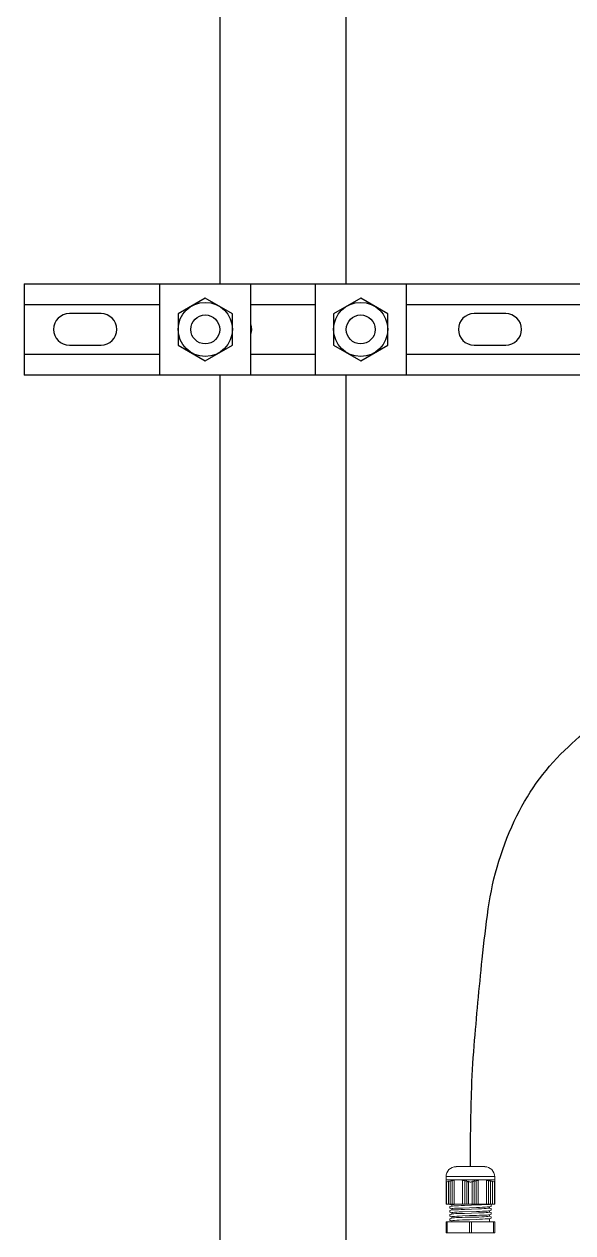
# Model space of a CAD drawing. Header units: feet. Extents: x -159 to 1687, y 0 to 1556.
# Drawn here: x 506.137 to 506.951, y 1043.167 to 1044.958 of the extents above; entities that cross this region are included whole.
import ezdxf

# ---------------------------------------------------------------- set-up
doc = ezdxf.new("R2010")
doc.units = ezdxf.units.FT
doc.header["$MEASUREMENT"] = 0
for name, color, linetype in [('E-CABL-24V', 1, '24V'), ('E-COND-RGS', 4, 'Continuous'), ('E-EQPM-CAB', 5, 'Continuous'), ('E-EQPM-HRDW', 230, 'Continuous')]:
    doc.layers.add(name, color=color, linetype=linetype)
doc.linetypes.add('24V', pattern='A,1,-0.2,["24V",Standard,S=0.1,R=0,X=-0.125,Y=-0.05],-0.2', length=1.4)

msp = doc.modelspace()

# ---------------------------------------------------------------- linework, layer by layer
at = {"layer": 'E-CABL-24V'}
msp.add_lwpolyline([(506.79902, 1043.26501, -0.0084246), (506.8005, 1043.37326, -0.012905), (506.80448, 1043.44384, -0.005131), (506.81636, 1043.57218, -0.0087941), (506.82538, 1043.64685, -0.08042), (506.86777, 1043.78473, -0.0910207), (506.94405, 1043.88711, -0.0379907), (507.03433, 1043.95907, -0.0461269), (507.11762, 1044.0051, -0.0016112), (507.22903, 1044.05345, -0.0018994), (507.32382, 1044.09379, -0.0038689), (507.40307, 1044.12645, 0.0031013), (507.50199, 1044.16704, 0.061837), (507.63164, 1044.24111, 0.1294031), (507.67656, 1044.29771, 0.0428645), (507.68454, 1044.32119, 0.0191707), (507.69574, 1044.3754, 0.0403763), (507.69987, 1044.42399, 0.0340011), (507.69617, 1044.48176)], format="xyb", dxfattribs=at)
at = {"layer": 'E-COND-RGS'}
for points in [[(506.42729, 1046.55769), (506.42729, 1044.57343)], [(506.61479, 1044.57343), (506.61479, 1046.55769)], [(506.42729, 1044.43801), (506.42729, 1042.86239)], [(506.61479, 1042.86239), (506.61479, 1044.43801)]]:
    msp.add_lwpolyline(points, dxfattribs=at)
at = {"layer": 'E-EQPM-CAB', "lineweight": 0}
for p, q in [((506.76277, 1043.20918), (506.76277, 1043.25001)), ((506.83528, 1043.25001), (506.76277, 1043.25001)), ((506.83528, 1043.25001), (506.83528, 1043.20918)), ((506.83528, 1043.20918), (506.76277, 1043.20918))]:
    msp.add_line(p, q, dxfattribs=at)
for points in [[(506.82028, 1043.26501), (506.77777, 1043.26501)], [(506.76277, 1043.24501), (506.83528, 1043.24501)], [(506.76361, 1043.24293), (506.76277, 1043.24209), (506.76319, 1043.24168), (506.76361, 1043.24168), (506.76611, 1043.24251), (506.76611, 1043.24293), (506.76652, 1043.24293), (506.76652, 1043.20918)], [(506.76361, 1043.20918), (506.76361, 1043.24168)], [(506.76902, 1043.20918), (506.76902, 1043.24376), (506.76777, 1043.24293), (506.76694, 1043.24251)], [(506.77194, 1043.20918), (506.77194, 1043.24459), (506.77069, 1043.24376), (506.76944, 1043.24334)], [(506.77486, 1043.20918), (506.77486, 1043.24501)], [(506.78652, 1043.24459), (506.78069, 1043.24501), (506.77527, 1043.24459)], [(506.78736, 1043.24501), (506.78736, 1043.20918)], [(506.79194, 1043.24334), (506.79111, 1043.24376), (506.79069, 1043.24459), (506.79027, 1043.24459)], [(506.79069, 1043.20918), (506.79069, 1043.24459)], [(506.79361, 1043.24376), (506.79361, 1043.20918)], [(506.79486, 1043.24251), (506.79361, 1043.24293)], [(506.80152, 1043.24251), (506.80069, 1043.24209), (506.79944, 1043.24168), (506.79861, 1043.24168), (506.79694, 1043.24209), (506.79611, 1043.24293), (506.79611, 1043.20918)], [(506.80152, 1043.20918), (506.80152, 1043.24293)], [(506.80194, 1043.24293), (506.80152, 1043.24293)], [(506.80486, 1043.24376), (506.80444, 1043.24376), (506.80402, 1043.24293), (506.80277, 1043.24251)], [(506.80736, 1043.20918), (506.80736, 1043.24459), (506.80694, 1043.24376), (506.80569, 1043.24334)], [(506.82278, 1043.24459), (506.81694, 1043.24501), (506.81152, 1043.24459)], [(506.82278, 1043.24501), (506.82278, 1043.20918)], [(506.82819, 1043.24334), (506.82694, 1043.24376), (506.82611, 1043.24459), (506.82569, 1043.24459), (506.82569, 1043.20918)], [(506.83111, 1043.24251), (506.82986, 1043.24293), (506.82903, 1043.24376), (506.82861, 1043.24376), (506.82861, 1043.20918)], [(506.83444, 1043.24168), (506.83444, 1043.20918)], [(506.76861, 1043.20918), (506.76861, 1043.20876), (506.77111, 1043.20834), (506.77111, 1043.20626), (506.76819, 1043.20543), (506.76819, 1043.20293), (506.77111, 1043.20209)], [(506.82694, 1043.20543), (506.82694, 1043.20293), (506.82486, 1043.20293), (506.82236, 1043.20251), (506.81944, 1043.20251), (506.81528, 1043.20209), (506.81069, 1043.20209), (506.80069, 1043.20168), (506.79027, 1043.20126), (506.78527, 1043.20126), (506.78111, 1043.20084), (506.77736, 1043.20084), (506.77444, 1043.20043), (506.77111, 1043.20043), (506.76819, 1043.19959), (506.76819, 1043.19709), (506.77111, 1043.19626), (506.77111, 1043.19418), (506.77236, 1043.19459), (506.77444, 1043.19459), (506.77736, 1043.19501), (506.78111, 1043.19501), (506.78527, 1043.19543), (506.79027, 1043.19543), (506.80069, 1043.19584), (506.81069, 1043.19626), (506.81944, 1043.19626), (506.82236, 1043.19668), (506.82486, 1043.19668), (506.82653, 1043.19709), (506.82694, 1043.19709)], [(506.77111, 1043.20001), (506.77111, 1043.20251), (506.77277, 1043.20251), (506.77527, 1043.20293), (506.77861, 1043.20293), (506.78236, 1043.20334), (506.78694, 1043.20334), (506.80777, 1043.20418), (506.81236, 1043.20418), (506.81694, 1043.20459), (506.82069, 1043.20459), (506.82361, 1043.20501), (506.82653, 1043.20501), (506.82944, 1043.20584), (506.82944, 1043.20834), (506.82694, 1043.20918), (506.82653, 1043.20876), (506.82486, 1043.20876), (506.82236, 1043.20834), (506.81944, 1043.20834), (506.81528, 1043.20793), (506.81069, 1043.20793), (506.80069, 1043.20751), (506.79027, 1043.20709), (506.78527, 1043.20709), (506.78111, 1043.20668), (506.77444, 1043.20668), (506.77236, 1043.20626), (506.77111, 1043.20626)], [(506.77902, 1043.20918), (506.77486, 1043.20876), (506.77319, 1043.20876), (506.77194, 1043.20834), (506.77111, 1043.20834)], [(506.77111, 1043.19626), (506.77152, 1043.19668), (506.77277, 1043.19668), (506.77527, 1043.19709), (506.77861, 1043.19709), (506.78236, 1043.19751), (506.78694, 1043.19751), (506.80777, 1043.19834), (506.81236, 1043.19834), (506.81694, 1043.19876), (506.82361, 1043.19876), (506.82569, 1043.19918), (506.82653, 1043.19918), (506.82944, 1043.20001), (506.82944, 1043.20251), (506.82694, 1043.20334)], [(506.83528, 1043.16667), (506.76277, 1043.16667), (506.76277, 1043.18292), (506.83528, 1043.18292)], [(506.76444, 1043.16667), (506.76444, 1043.18292)], [(506.77111, 1043.19418), (506.76819, 1043.19376), (506.76819, 1043.19126), (506.77111, 1043.19043), (506.77111, 1043.18834)], [(506.82694, 1043.19126), (506.82653, 1043.19126), (506.82486, 1043.19084), (506.82278, 1043.19084), (506.81944, 1043.19043), (506.81569, 1043.19043), (506.81152, 1043.19001), (506.80152, 1043.19001), (506.79111, 1043.18959), (506.78652, 1043.18917), (506.77819, 1043.18917), (506.77527, 1043.18876), (506.77277, 1043.18876), (506.77152, 1043.18834), (506.76819, 1043.18751), (506.76819, 1043.18542), (506.76902, 1043.18501), (506.77111, 1043.18459)], [(506.77111, 1043.19043), (506.77152, 1043.19084), (506.77527, 1043.19084), (506.77861, 1043.19126), (506.78236, 1043.19126), (506.78694, 1043.19168), (506.79736, 1043.19209), (506.80777, 1043.19209), (506.81236, 1043.19251), (506.81694, 1043.19251), (506.82069, 1043.19293), (506.82361, 1043.19293), (506.82569, 1043.19334), (506.82653, 1043.19334), (506.82944, 1043.19418), (506.82944, 1043.19668), (506.82694, 1043.19709), (506.82694, 1043.19918)], [(506.77111, 1043.18292), (506.77111, 1043.18459), (506.77152, 1043.18459), (506.77277, 1043.18501), (506.77527, 1043.18501), (506.77861, 1043.18542), (506.78236, 1043.18542), (506.78694, 1043.18584), (506.79736, 1043.18584), (506.80777, 1043.18626), (506.81236, 1043.18667), (506.81694, 1043.18667), (506.82069, 1043.18709), (506.82569, 1043.18709), (506.82653, 1043.18751), (506.82944, 1043.18834), (506.82944, 1043.19043), (506.82694, 1043.19126), (506.82694, 1043.19334)], [(506.79736, 1043.16667), (506.79736, 1043.18292)], [(506.80069, 1043.18292), (506.80069, 1043.16667)], [(506.82694, 1043.18292), (506.82694, 1043.18751)], [(506.83319, 1043.16667), (506.83319, 1043.18292)], [(506.83528, 1043.16667), (506.83528, 1043.18292)]]:
    msp.add_lwpolyline(points, dxfattribs=at)
for points in [[(506.77505, 1043.24443, 0.0061178), (506.77466, 1043.24482, 0.0015576), (506.77352, 1043.24421)], [(506.79361, 1043.24376), (506.79319, 1043.24376, 0.0044585), (506.79207, 1043.24355)], [(506.80556, 1043.24355, 0.0044585), (506.80444, 1043.24376), (506.80444, 1043.20918)], [(506.81136, 1043.24465, 0.0037895), (506.81027, 1043.24501), (506.81027, 1043.20918)], [(506.83153, 1043.20918), (506.83153, 1043.24293), (506.83194, 1043.24251), (506.83444, 1043.24168), (506.83486, 1043.24168), (506.83528, 1043.24209), (506.83444, 1043.24251), (506.83444, 1043.24293, -0.0067859), (506.83514, 1043.2426)]]:
    msp.add_lwpolyline(points, format="xyb", dxfattribs=at)
for centre, radius, start, end in [((506.77757, 1043.2498), 0.01479, 90, 180), ((506.82007, 1043.2498), 0.01479, 360, 90), ((506.77048, 1043.21565), 0.02812, 104.95753, 106.51271), ((506.76173, 1043.23355), 0.01021, 60.86461, 63.33039), ((506.76214, 1043.23271), 0.01271, 54.64626, 56.76584), ((506.76132, 1043.23148), 0.01645, 49.11373, 50.86704), ((506.78132, 1043.20021), 0.0448, 100.32716, 101.82116), ((506.81255, 1043.17068), 0.07849, 108.68735, 109.55584), ((506.69017, 1043.18445), 0.11425, 31.44227, 31.81623), ((506.77965, 1043.20021), 0.0448, 78.17884, 79.67284), ((506.80923, 1043.17689), 0.0702, 105.77054, 106.73199), ((506.80631, 1043.1811), 0.06225, 99.82228, 100.88139), ((506.79091, 1043.1811), 0.06225, 79.11861, 80.17772), ((506.7884, 1043.17689), 0.0702, 73.26801, 74.22946), ((506.81757, 1043.20021), 0.0448, 100.32716, 101.82116), ((506.90704, 1043.18445), 0.11425, 148.18377, 148.55773), ((506.83839, 1043.22857), 0.02269, 134.25213, 135.65421), ((506.72171, 1043.06392), 0.20734, 60.403, 60.75998), ((506.8159, 1043.20021), 0.0448, 78.17884, 79.67284), ((506.83631, 1043.23148), 0.01645, 129.13296, 130.88627), ((506.83549, 1043.23271), 0.01271, 123.23416, 125.35374), ((506.8359, 1043.23355), 0.01021, 116.66961, 119.13539)]:
    msp.add_arc(centre, radius, start, end, dxfattribs=at)
at = {"layer": 'E-EQPM-HRDW'}
for points in [[(506.1374, 1044.57343), (507.22365, 1044.57343)], [(506.1374, 1044.57343), (506.1374, 1044.43801)], [(506.33815, 1044.57343), (506.33815, 1044.43801)], [(506.47356, 1044.43801), (506.47356, 1044.57343)], [(506.56851, 1044.57343), (506.56851, 1044.43801)], [(506.70393, 1044.43801), (506.70393, 1044.57343)], [(506.33815, 1044.54218), (506.1374, 1044.54218)], [(506.38899, 1044.54218), (506.38866, 1044.54218)], [(506.42305, 1044.54218), (506.42273, 1044.54218)], [(506.56851, 1044.54218), (506.47356, 1044.54218)], [(506.61935, 1044.54218), (506.61902, 1044.54218)], [(506.65342, 1044.54218), (506.65309, 1044.54218)], [(507.20406, 1044.54218), (506.70393, 1044.54218)], [(506.1374, 1044.46926), (506.33815, 1044.46926)], [(506.38866, 1044.46926), (506.38899, 1044.46926)], [(506.42273, 1044.46926), (506.42305, 1044.46926)], [(506.47356, 1044.46926), (506.56851, 1044.46926)], [(506.61902, 1044.46926), (506.61935, 1044.46926)], [(506.65309, 1044.46926), (506.65342, 1044.46926)], [(506.70393, 1044.46926), (507.20656, 1044.46926)], [(507.24071, 1044.43801), (506.1374, 1044.43801)]]:
    msp.add_lwpolyline(points, dxfattribs=at)
for points in [[(506.40586, 1044.45933), (506.44603, 1044.48253), (506.44603, 1044.52891), (506.40586, 1044.55211), (506.36568, 1044.52891), (506.36568, 1044.48253)], [(506.63622, 1044.45933), (506.67639, 1044.48253), (506.67639, 1044.52891), (506.63622, 1044.55211), (506.59605, 1044.52891), (506.59605, 1044.48253)]]:
    msp.add_lwpolyline(points, close=True, dxfattribs=at)
for points in [[(506.20443, 1044.4823), (506.25134, 1044.4823, 1), (506.25134, 1044.52914), (506.20443, 1044.52914, 1)], [(506.80443, 1044.4823), (506.85134, 1044.4823, 1), (506.85134, 1044.52914), (506.80443, 1044.52914, 1)]]:
    msp.add_lwpolyline(points, format="xyb", close=True, dxfattribs=at)
msp.add_lwpolyline([(506.47356, 1044.49833, 0.1619077), (506.47356, 1044.51311, 0.1619077)], format="xyb", dxfattribs=at)
for centre, radius in [((506.40586, 1044.50572), 0.04017), ((506.63622, 1044.50572), 0.04017), ((506.40586, 1044.50572), 0.02143), ((506.63622, 1044.50572), 0.02143)]:
    msp.add_circle(centre, radius, dxfattribs=at)

doc.saveas('drawing.dxf')
